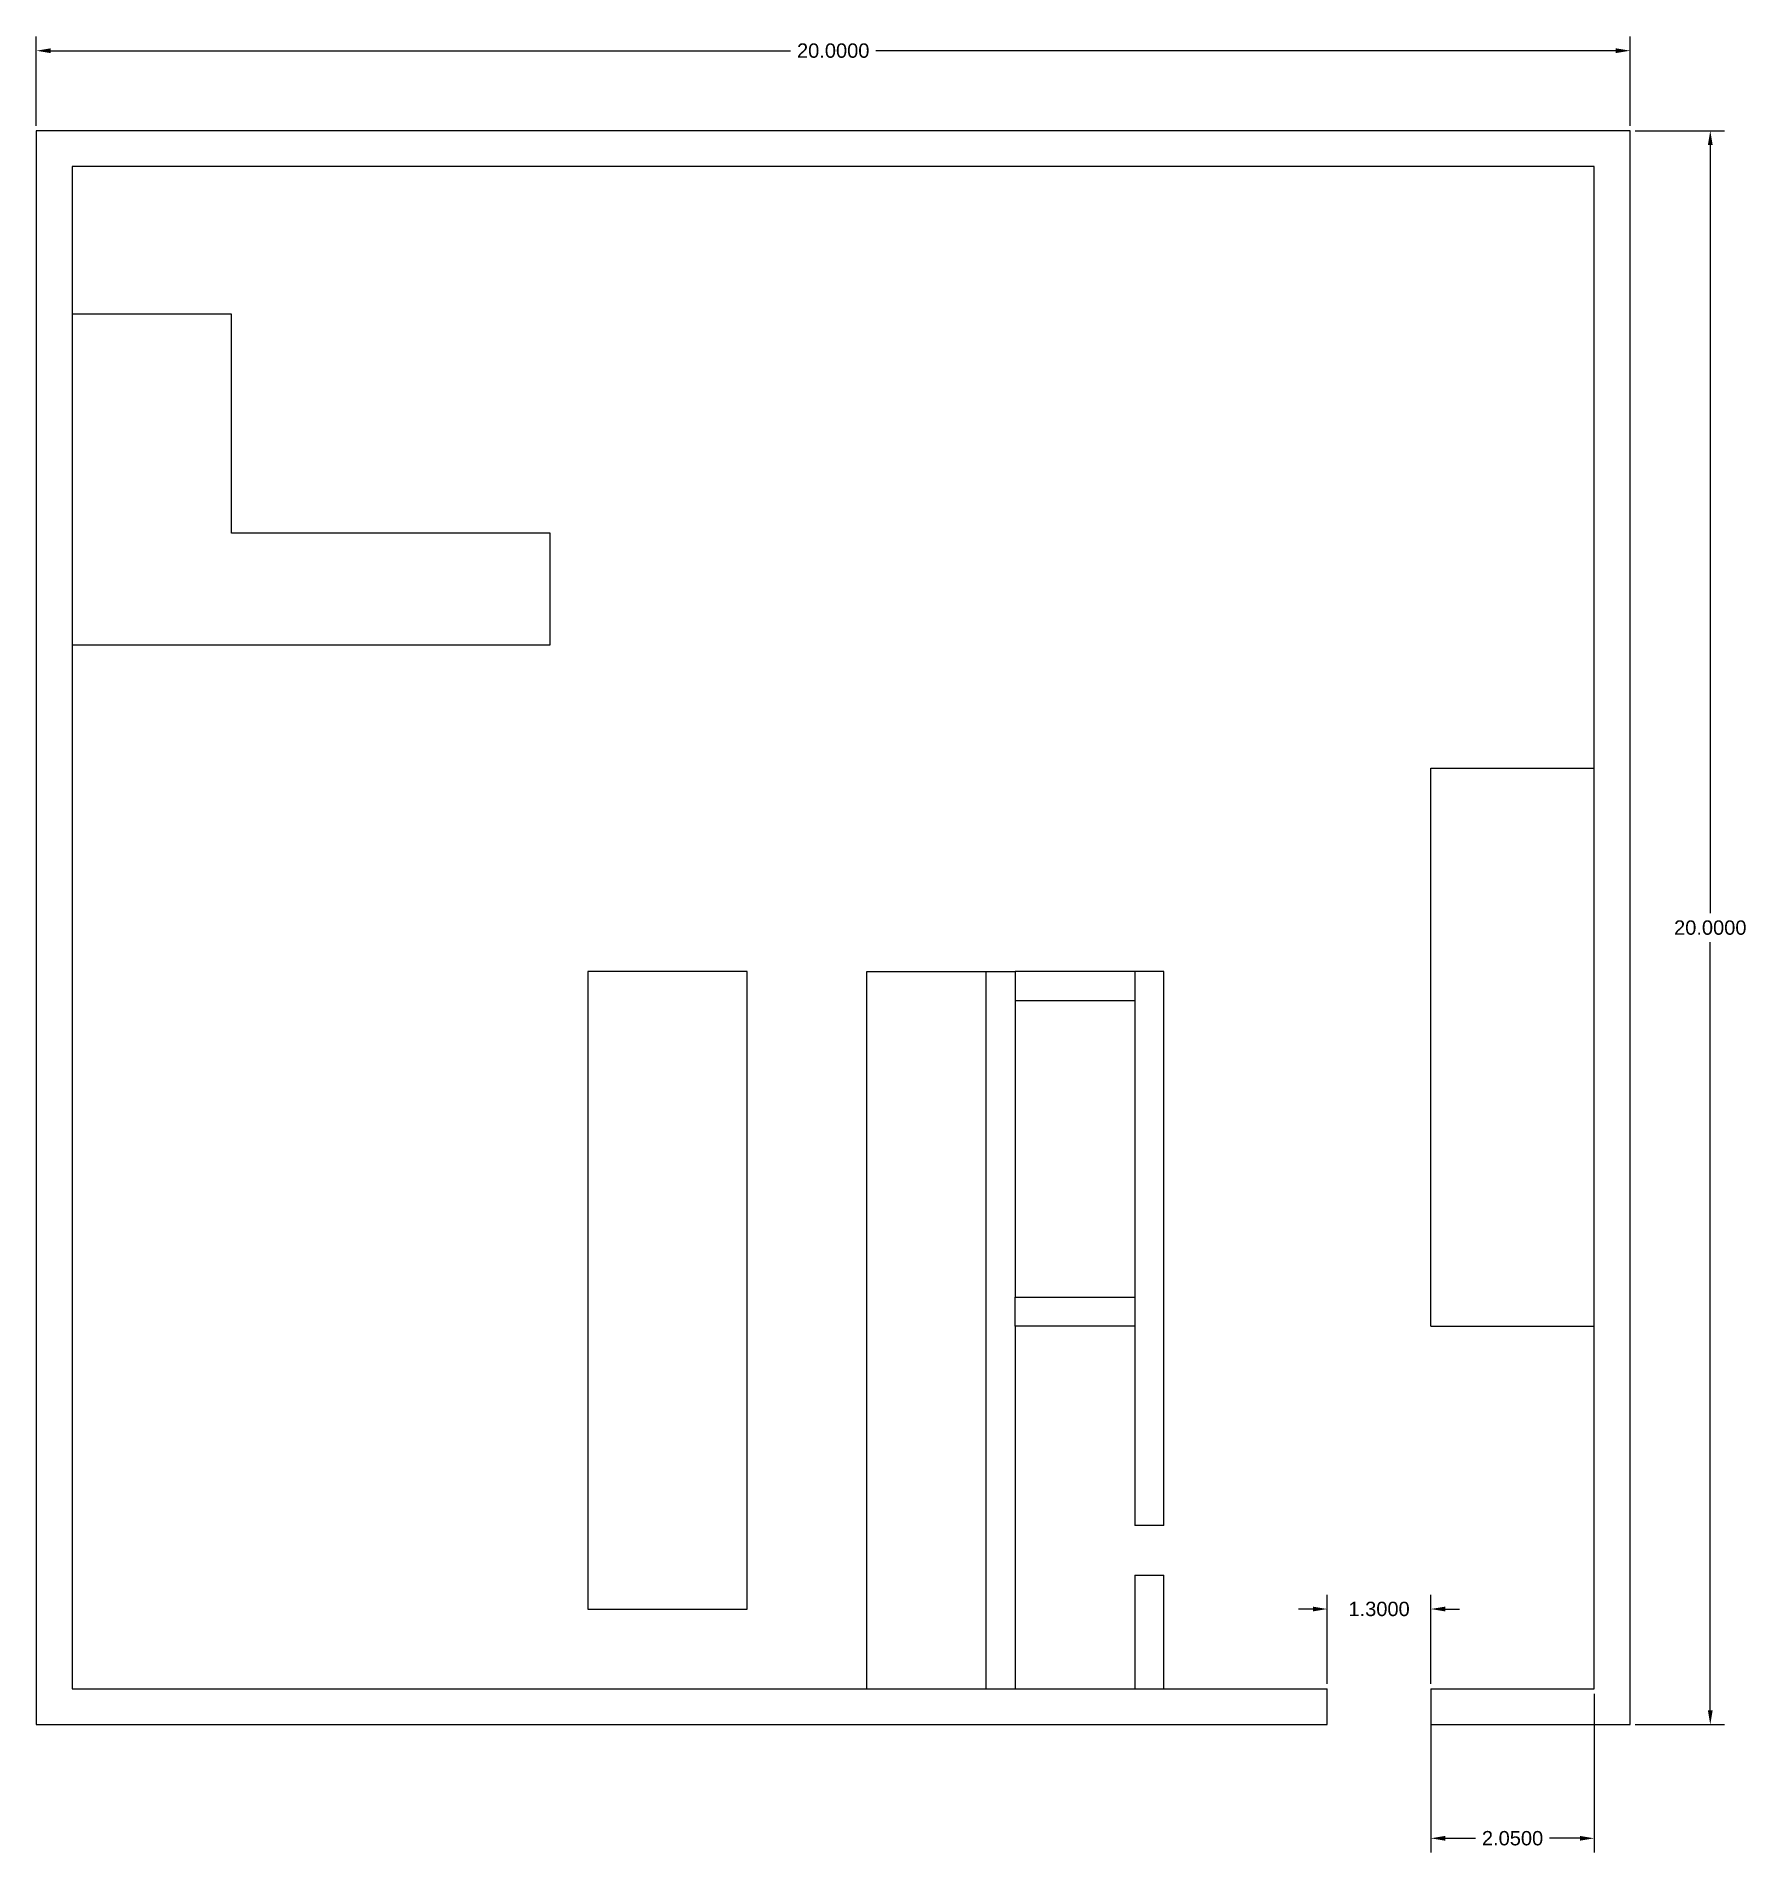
# Model space of a CAD drawing. Header units: inches. Extents: x 0 to 21.5, y -1.6 to 21.2.
import ezdxf

# ---------------------------------------------------------------- set-up
doc = ezdxf.new("R2010")
doc.units = ezdxf.units.IN
doc.header["$MEASUREMENT"] = 0
doc.styles.get("Standard").update_dxf_attribs({"font": 'arial.ttf'})
doc.dimstyles.get("Standard").update_dxf_attribs({"dimtxt": 0.18, "dimasz": 0.18, "dimexe": 0.18, "dimexo": 0.0625, "dimgap": 0.09, "dimtad": 0, "dimtih": 1, "dimtoh": 1, "dimdec": 4, "dimzin": 0, "dimdsep": 46, "dimtxsty": 'Standard', "dimcen": 0.09, "dimadec": 0, "dimazin": 0, "dimtfac": 1, "dimtdec": 4, "dimtofl": 0, "dimtmove": 0, "dimatfit": 3, "dimfxl": 1, "dimtolj": 1, "dimtzin": 0, "dimarcsym": 0})

# ---------------------------------------------------------------- blocks, each defined once
blk = doc.blocks.new('*D1')
at = {"color": 0, "lineweight": -2, "transparency": 16777216}
for p, q in [((17.5, 0.387), (17.5, -1.607)), ((19.55, 0.387), (19.55, -1.607)), ((17.68, -1.427), (18.06, -1.427)), ((19.37, -1.427), (18.99, -1.427))]:
    blk.add_line(p, q, dxfattribs=at)
at = {"color": 0, "transparency": 16777216}
for points in [[(17.68, -1.397), (17.68, -1.457), (17.5, -1.427)], [(19.37, -1.397), (19.37, -1.457), (19.55, -1.427)]]:
    blk.add_solid(points, dxfattribs=at)
at = {"layer": 'Defpoints', "color": 0, "transparency": 16777216}
for p in [(17.5, 0.45), (19.55, 0.45), (19.55, -1.427)]:
    blk.add_point(p, dxfattribs=at)
at = {"color": 0, "transparency": 16777216, "insert": (18.525, -1.427), "char_height": 0.18, "attachment_point": 5}
blk.add_mtext('\\A1;2.0500', dxfattribs=at)
blk = doc.blocks.new('*D2')
at = {"color": 0, "lineweight": -2, "transparency": 16777216}
for p, q in [((0, 20.062), (0, 21.185)), ((0.18, 21.005), (9.465, 21.005)), ((19.82, 21.005), (10.535, 21.005)), ((20, 20.062), (20, 21.185))]:
    blk.add_line(p, q, dxfattribs=at)
at = {"color": 0, "transparency": 16777216}
for points in [[(0.18, 21.035), (0.18, 20.975), (0, 21.005)], [(19.82, 21.035), (19.82, 20.975), (20, 21.005)]]:
    blk.add_solid(points, dxfattribs=at)
at = {"layer": 'Defpoints', "color": 0, "transparency": 16777216}
for p in [(0, 21.005), (0, 20), (20, 20)]:
    blk.add_point(p, dxfattribs=at)
at = {"color": 0, "transparency": 16777216, "insert": (10, 21.005), "char_height": 0.18, "attachment_point": 5}
blk.add_mtext('\\A1;20.0000', dxfattribs=at)
blk = doc.blocks.new('*D3')
at = {"color": 0, "lineweight": -2, "transparency": 16777216}
for p, q in [((20.063, 20), (21.186, 20)), ((21.006, 19.82), (21.006, 10.182)), ((21.006, 0.18), (21.006, 9.818)), ((20.063, 0), (21.186, 0))]:
    blk.add_line(p, q, dxfattribs=at)
at = {"color": 0, "transparency": 16777216}
for points in [[(20.976, 19.82), (21.036, 19.82), (21.006, 20)], [(20.976, 0.18), (21.036, 0.18), (21.006, 0)]]:
    blk.add_solid(points, dxfattribs=at)
at = {"layer": 'Defpoints', "color": 0, "transparency": 16777216}
for p in [(20, 20), (21.006, 20), (20, 0)]:
    blk.add_point(p, dxfattribs=at)
at = {"color": 0, "transparency": 16777216, "insert": (21.006, 10), "char_height": 0.18, "attachment_point": 5}
blk.add_mtext('\\A1;20.0000', dxfattribs=at)
blk = doc.blocks.new('*D4')
at = {"color": 0, "lineweight": -2, "transparency": 16777216}
for p, q in [((16.2, 0.5125), (16.2, 1.63)), ((17.5, 0.5125), (17.5, 1.63)), ((16.02, 1.45), (15.84, 1.45)), ((17.68, 1.45), (17.86, 1.45))]:
    blk.add_line(p, q, dxfattribs=at)
at = {"color": 0, "transparency": 16777216}
for points in [[(16.02, 1.48), (16.02, 1.42), (16.2, 1.45)], [(17.68, 1.48), (17.68, 1.42), (17.5, 1.45)]]:
    blk.add_solid(points, dxfattribs=at)
at = {"layer": 'Defpoints', "color": 0, "transparency": 16777216}
for p in [(17.5, 1.45), (16.2, 0.45), (17.5, 0.45)]:
    blk.add_point(p, dxfattribs=at)
at = {"color": 0, "transparency": 16777216, "insert": (16.85, 1.45), "char_height": 0.18, "attachment_point": 5}
blk.add_mtext('\\A1;1.3000', dxfattribs=at)

msp = doc.modelspace()

# ---------------------------------------------------------------- linework, layer by layer
for p, q in [((2.45, 17.7), (0.45, 17.7)), ((2.45, 14.95), (2.45, 17.7)), ((6.45, 14.95), (2.45, 14.95)), ((6.45, 13.55), (6.45, 14.95)), ((0.45, 13.55), (6.45, 13.55)), ((17.5, 5), (17.5, 12)), ((17.5, 12), (19.55, 12)), ((10.42, 0.45), (10.42, 9.45)), ((10.42, 9.45), (11.92, 9.45)), ((11.92, 0.45), (11.92, 9.45)), ((11.92, 9.45), (12.285, 9.45)), ((13.785, 9.45), (12.285, 9.45)), ((12.285, 9.45), (12.285, 9.085)), ((14.15, 9.45), (13.785, 9.45)), ((13.785, 9.45), (13.785, 2.5)), ((14.15, 2.5), (14.15, 9.45)), ((12.285, 9.085), (13.785, 9.085)), ((12.285, 9.085), (12.285, 5.365)), ((12.285, 5), (12.285, 5.365)), ((12.285, 5.365), (13.785, 5.365)), ((13.785, 5), (12.285, 5)), ((12.285, 5), (12.285, 0.45)), ((17.5, 5), (19.55, 5)), ((14.15, 2.5), (13.785, 2.5)), ((13.785, 1.875), (14.15, 1.875)), ((13.785, 1.875), (13.785, 0.45)), ((14.15, 0.45), (14.15, 1.875)), ((11.92, 0.45), (11.92, 0.45)), ((16.2, 0), (16.2, 0.45)), ((17.5, 0.45), (17.5, 0))]:
    msp.add_line(p, q)
for points in [[(17.5, 0), (20, 0), (20, 20), (0, 20), (0, 0), (16.2, 0)], [(17.5, 0.45), (19.55, 0.45), (19.55, 19.55), (0.45, 19.55), (0.45, 0.45), (16.2, 0.45)]]:
    msp.add_lwpolyline(points)
msp.add_lwpolyline([(8.92, 9.45), (6.92, 9.45), (6.92, 1.45), (8.92, 1.45)], close=True)

# ---------------------------------------------------------------- dimensions: what is measured, and where the dimension line sits
for base, p1, p2, picture, middle in [((0, 21.00533), (20, 20), (0, 20), '*D2', (10, 21.00533)), ((17.5, 1.45), (16.2, 0.45), (17.5, 0.45), '*D4', (16.85, 1.45)), ((19.55, -1.42744), (17.5, 0.45), (19.55, 0.45), '*D1', (18.525, -1.42744))]:
    dim = msp.add_linear_dim(base=base, p1=p1, p2=p2, dimstyle='Standard')
    dim.commit()
    dim.dimension.update_dxf_attribs({"geometry": picture, "text_midpoint": middle})
dim = msp.add_linear_dim(base=(21.00565, 20), p1=(20, 0), p2=(20, 20), angle=90, dimstyle='Standard')
dim.commit()
dim.dimension.update_dxf_attribs({"geometry": '*D3', "text_midpoint": (21.00565, 10)})

doc.saveas('drawing.dxf')
